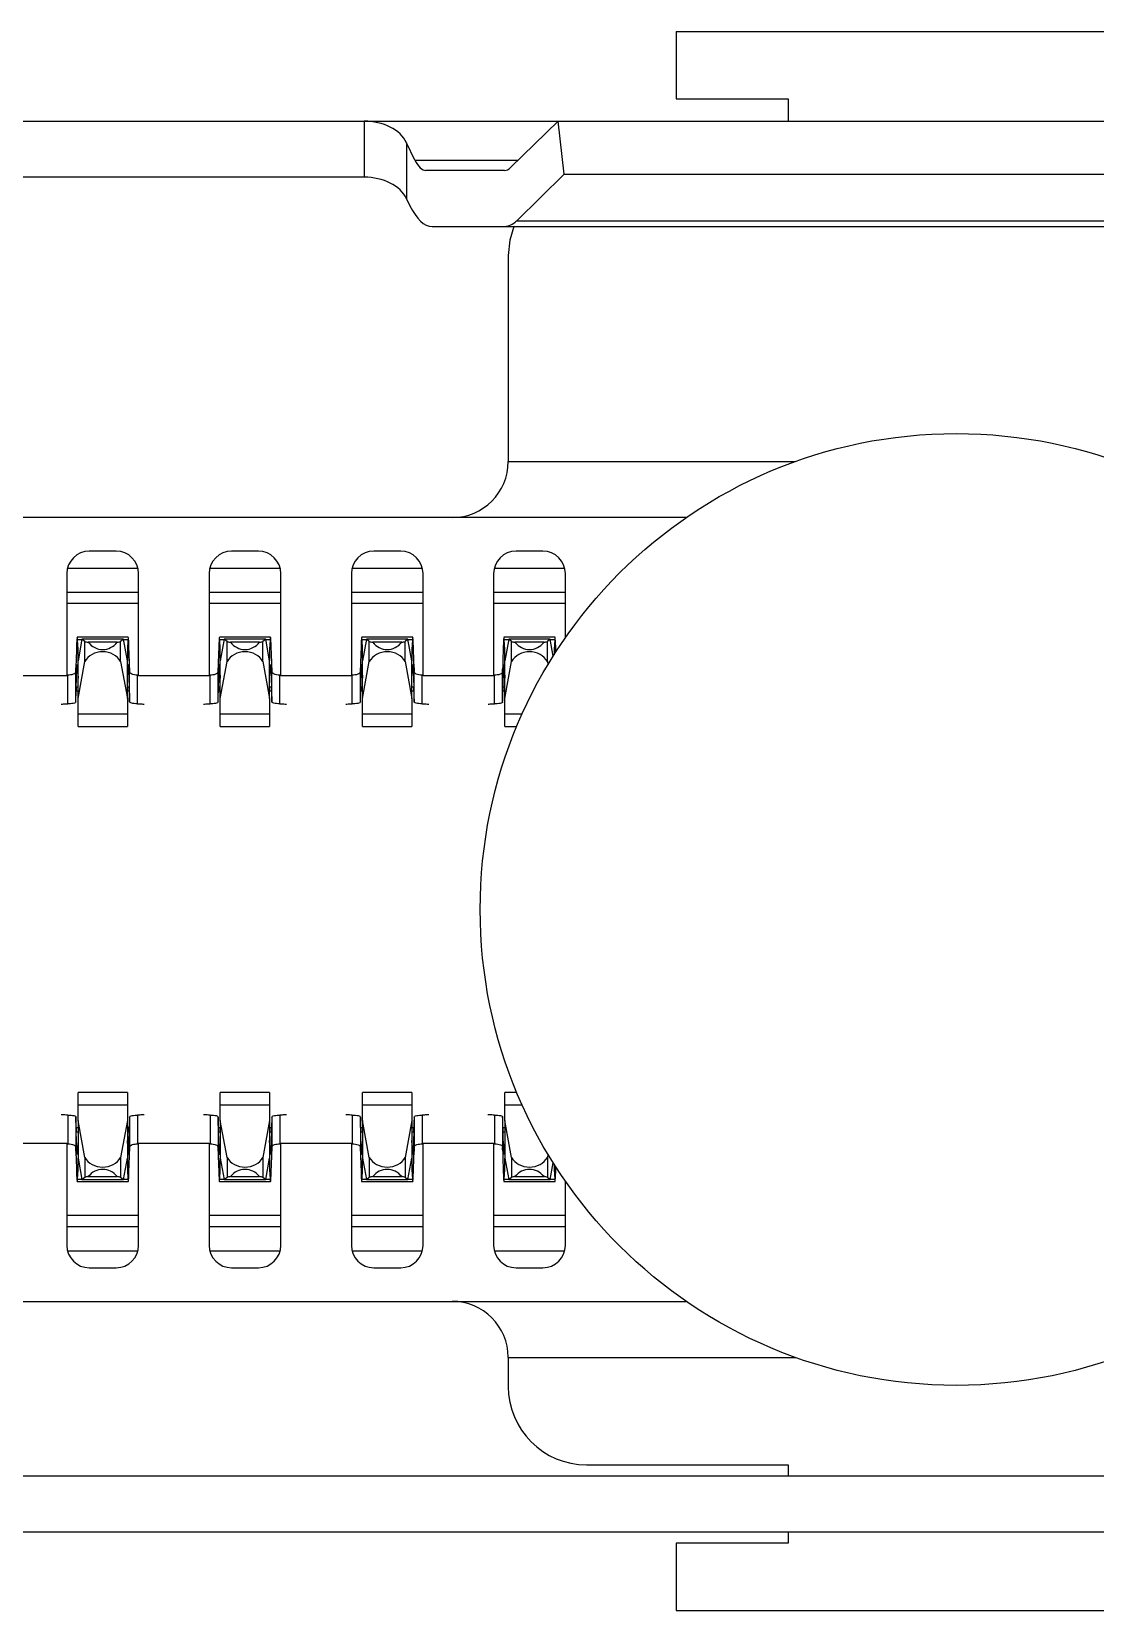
# Model space of a CAD drawing. Header units: millimetres. Extents: x 43 to 185, y 87 to 254.
# Drawn here: x 61.71 to 66.46, y 166.04 to 173.09 of the extents above; entities that cross this region are included whole.
import ezdxf

# ---------------------------------------------------------------- set-up
doc = ezdxf.new("R2010")
doc.units = ezdxf.units.MM

msp = doc.modelspace()

# ---------------------------------------------------------------- linework, layer by layer
at = {"color": 7, "linetype": 'Continuous', "lineweight": 25}
for p, q in [((64.5919, 173.0879), (64.5919, 172.7879)), ((64.5919, 173.0879), (67.0919, 173.0879)), ((64.5919, 172.7879), (65.0919, 172.7879)), ((65.0919, 172.7879), (65.0919, 172.6879)), ((60.368, 172.6879), (63.1988, 172.6879)), ((63.1988, 172.6879), (64.065, 172.6879)), ((63.1988, 172.6879), (63.1988, 172.4379)), ((64.065, 172.6879), (63.8527, 172.4807)), ((64.0919, 172.4507), (64.065, 172.6879)), ((64.065, 172.6879), (67.6188, 172.6879)), ((63.3881, 172.5917), (63.3881, 172.3417)), ((63.4254, 172.514), (63.3881, 172.5917)), ((63.4254, 172.514), (63.8869, 172.514)), ((63.8258, 172.4679), (63.4748, 172.4679)), ((63.8797, 172.2435), (64.0919, 172.4507)), ((64.0919, 172.4507), (67.5919, 172.4507)), ((63.1988, 172.4379), (60.368, 172.4379)), ((63.3881, 172.3417), (63.4033, 172.3101)), ((63.8797, 172.2435), (67.8042, 172.2435)), ((63.5019, 172.2179), (63.8258, 172.2179)), ((63.8258, 172.2179), (67.858, 172.2179)), ((63.8419, 172.0879), (63.8419, 171.1679)), ((63.8419, 171.1679), (65.1238, 171.1679)), ((64.6365, 170.9179), (55.1335, 170.9179)), ((62.0919, 170.7679), (61.9719, 170.7679)), ((62.7269, 170.7679), (62.6069, 170.7679)), ((63.3619, 170.7679), (63.2419, 170.7679)), ((63.9969, 170.7679), (63.8769, 170.7679)), ((61.8748, 170.6916), (62.1891, 170.6916)), ((62.5098, 170.6916), (62.8241, 170.6916)), ((63.1448, 170.6916), (63.4591, 170.6916)), ((63.7798, 170.6916), (64.0941, 170.6916)), ((61.8719, 170.6679), (61.8719, 170.2109)), ((62.1919, 170.2109), (62.1919, 170.6679)), ((62.5069, 170.6679), (62.5069, 170.2109)), ((62.8269, 170.2109), (62.8269, 170.6679)), ((63.1419, 170.6679), (63.1419, 170.2109)), ((63.4619, 170.2109), (63.4619, 170.6679)), ((63.7769, 170.6679), (63.7769, 170.2109)), ((64.0969, 170.3806), (64.0969, 170.6679)), ((61.8719, 170.5841), (62.1919, 170.5841)), ((62.5069, 170.5841), (62.8269, 170.5841)), ((63.1419, 170.5841), (63.4619, 170.5841)), ((63.7769, 170.5841), (64.0969, 170.5841)), ((62.1919, 170.5335), (61.8719, 170.5335)), ((62.8269, 170.5335), (62.5069, 170.5335)), ((63.4619, 170.5335), (63.1419, 170.5335)), ((64.0969, 170.5335), (63.7769, 170.5335)), ((61.915, 170.3415), (61.9127, 170.27)), ((62.146, 170.3831), (61.9178, 170.3831)), ((61.9219, 170.33), (61.9193, 170.3715)), ((61.9389, 170.3715), (61.9193, 170.3715)), ((61.9393, 170.3741), (61.9219, 170.2783)), ((61.9219, 170.2783), (61.9219, 170.33)), ((61.9519, 170.3637), (61.9393, 170.3741)), ((62.1245, 170.3741), (61.9393, 170.3741)), ((61.9519, 170.2751), (61.9519, 170.3637)), ((62.0967, 170.3609), (61.9671, 170.3609)), ((62.1245, 170.3741), (62.1119, 170.3637)), ((62.1119, 170.2751), (62.1119, 170.3637)), ((62.1419, 170.2783), (62.1245, 170.3741)), ((62.1445, 170.3715), (62.125, 170.3715)), ((62.1445, 170.3715), (62.1419, 170.33)), ((62.1419, 170.33), (62.1419, 170.2783)), ((62.1511, 170.27), (62.1488, 170.3415)), ((62.55, 170.3415), (62.5477, 170.27)), ((62.781, 170.3831), (62.5528, 170.3831)), ((62.5569, 170.33), (62.5543, 170.3715)), ((62.5739, 170.3715), (62.5543, 170.3715)), ((62.5743, 170.3741), (62.5569, 170.2783)), ((62.5569, 170.2783), (62.5569, 170.33)), ((62.5869, 170.3637), (62.5743, 170.3741)), ((62.7595, 170.3741), (62.5743, 170.3741)), ((62.5869, 170.2751), (62.5869, 170.3637)), ((62.7317, 170.3609), (62.6021, 170.3609)), ((62.7595, 170.3741), (62.7469, 170.3637)), ((62.7469, 170.2751), (62.7469, 170.3637)), ((62.7769, 170.2783), (62.7595, 170.3741)), ((62.7795, 170.3715), (62.76, 170.3715)), ((62.7795, 170.3715), (62.7769, 170.33)), ((62.7769, 170.33), (62.7769, 170.2783)), ((62.7861, 170.27), (62.7838, 170.3415)), ((63.185, 170.3415), (63.1827, 170.27)), ((63.416, 170.3831), (63.1878, 170.3831)), ((63.1919, 170.33), (63.1893, 170.3715)), ((63.2089, 170.3715), (63.1893, 170.3715)), ((63.2093, 170.3741), (63.1919, 170.2783)), ((63.1919, 170.2783), (63.1919, 170.33)), ((63.2219, 170.3637), (63.2093, 170.3741)), ((63.3945, 170.3741), (63.2093, 170.3741)), ((63.2219, 170.2751), (63.2219, 170.3637)), ((63.3667, 170.3609), (63.2371, 170.3609)), ((63.3945, 170.3741), (63.3819, 170.3637)), ((63.3819, 170.2751), (63.3819, 170.3637)), ((63.4119, 170.2783), (63.3945, 170.3741)), ((63.4145, 170.3715), (63.395, 170.3715)), ((63.4145, 170.3715), (63.4119, 170.33)), ((63.4119, 170.33), (63.4119, 170.2783)), ((63.4211, 170.27), (63.4188, 170.3415)), ((63.82, 170.3415), (63.8177, 170.27)), ((64.051, 170.3831), (63.8228, 170.3831)), ((63.8269, 170.33), (63.8243, 170.3715)), ((63.8439, 170.3715), (63.8243, 170.3715)), ((63.8443, 170.3741), (63.8269, 170.2783)), ((63.8269, 170.2783), (63.8269, 170.33)), ((63.8569, 170.3637), (63.8443, 170.3741)), ((64.0295, 170.3741), (63.8443, 170.3741)), ((63.8569, 170.2751), (63.8569, 170.3637)), ((64.0017, 170.3609), (63.8721, 170.3609)), ((64.0295, 170.3741), (64.0169, 170.3637)), ((64.0169, 170.2751), (64.0169, 170.3637)), ((64.0431, 170.2992), (64.0295, 170.3741)), ((64.0495, 170.3715), (64.03, 170.3715)), ((64.0495, 170.3715), (64.0469, 170.33)), ((64.0469, 170.33), (64.0469, 170.3052)), ((64.0546, 170.3173), (64.0538, 170.3415)), ((61.9219, 170.1101), (61.9219, 170.2783)), ((61.9219, 170.1101), (61.9519, 170.2751)), ((62.1119, 170.2751), (62.1419, 170.1101)), ((62.1419, 170.1101), (62.1419, 170.2783)), ((62.5569, 170.1101), (62.5569, 170.2783)), ((62.5569, 170.1101), (62.5869, 170.2751)), ((62.7469, 170.2751), (62.7769, 170.1101)), ((62.7769, 170.1101), (62.7769, 170.2783)), ((63.1919, 170.1101), (63.1919, 170.2783)), ((63.1919, 170.1101), (63.2219, 170.2751)), ((63.3819, 170.2751), (63.4119, 170.1101)), ((63.4119, 170.1101), (63.4119, 170.2783)), ((63.8269, 170.1101), (63.8269, 170.2783)), ((63.8269, 170.1101), (63.8569, 170.2751)), ((64.0169, 170.2751), (64.0195, 170.2608)), ((61.8719, 170.2109), (61.5569, 170.2109)), ((61.8759, 170.0861), (61.8759, 170.2142)), ((61.9119, 170.0948), (61.9119, 170.231)), ((61.9137, 170.1603), (61.9162, 170.241)), ((61.9193, 170.241), (61.9162, 170.241)), ((61.9184, 170.256), (61.9219, 170.2)), ((62.1419, 170.2), (62.1455, 170.256)), ((62.1476, 170.241), (62.1445, 170.241)), ((62.1476, 170.241), (62.1502, 170.1603)), ((62.1519, 170.0948), (62.1519, 170.231)), ((62.1879, 170.0861), (62.1879, 170.2142)), ((62.5069, 170.2109), (62.1919, 170.2109)), ((62.5109, 170.0861), (62.5109, 170.2142)), ((62.5469, 170.0948), (62.5469, 170.231)), ((62.5487, 170.1603), (62.5512, 170.241)), ((62.5543, 170.241), (62.5512, 170.241)), ((62.5534, 170.256), (62.5569, 170.2)), ((62.7769, 170.2), (62.7805, 170.256)), ((62.7826, 170.241), (62.7795, 170.241)), ((62.7826, 170.241), (62.7852, 170.1603)), ((62.7869, 170.0948), (62.7869, 170.231)), ((62.8229, 170.0861), (62.8229, 170.2142)), ((63.1419, 170.2109), (62.8269, 170.2109)), ((63.1459, 170.0861), (63.1459, 170.2142)), ((63.1819, 170.0948), (63.1819, 170.231)), ((63.1837, 170.1603), (63.1862, 170.241)), ((63.1893, 170.241), (63.1862, 170.241)), ((63.1884, 170.256), (63.1919, 170.2)), ((63.4119, 170.2), (63.4155, 170.256)), ((63.4176, 170.241), (63.4145, 170.241)), ((63.4176, 170.241), (63.4202, 170.1603)), ((63.4219, 170.0948), (63.4219, 170.231)), ((63.4579, 170.0861), (63.4579, 170.2142)), ((63.7769, 170.2109), (63.4619, 170.2109)), ((63.7809, 170.0861), (63.7809, 170.2142)), ((63.8169, 170.0948), (63.8169, 170.231)), ((63.8187, 170.1603), (63.8212, 170.241)), ((63.8243, 170.241), (63.8212, 170.241)), ((63.8234, 170.256), (63.8269, 170.2)), ((61.9219, 170.1419), (61.9132, 170.1419)), ((61.9219, 170.1603), (61.9137, 170.1603)), ((62.1502, 170.1603), (62.1419, 170.1603)), ((62.1506, 170.1419), (62.1419, 170.1419)), ((62.5569, 170.1419), (62.5482, 170.1419)), ((62.5569, 170.1603), (62.5487, 170.1603)), ((62.7852, 170.1603), (62.7769, 170.1603)), ((62.7856, 170.1419), (62.7769, 170.1419)), ((63.1919, 170.1419), (63.1832, 170.1419)), ((63.1919, 170.1603), (63.1837, 170.1603)), ((63.4202, 170.1603), (63.4119, 170.1603)), ((63.4206, 170.1419), (63.4119, 170.1419)), ((63.8269, 170.1419), (63.8182, 170.1419)), ((63.8269, 170.1603), (63.8187, 170.1603)), ((61.9219, 170.0398), (61.9219, 170.1101)), ((62.1419, 170.1101), (62.1419, 170.0398)), ((62.5569, 170.0398), (62.5569, 170.1101)), ((62.7769, 170.1101), (62.7769, 170.0398)), ((63.1919, 170.0398), (63.1919, 170.1101)), ((63.4119, 170.1101), (63.4119, 170.0398)), ((63.8269, 170.0398), (63.8269, 170.1101)), ((62.1419, 170.0398), (61.9219, 170.0398)), ((61.9219, 169.9849), (61.9219, 170.0398)), ((61.9219, 169.9849), (62.1419, 169.9849)), ((62.1419, 170.0398), (62.1419, 169.9849)), ((62.7769, 170.0398), (62.5569, 170.0398)), ((62.5569, 169.9849), (62.5569, 170.0398)), ((62.5569, 169.9849), (62.7769, 169.9849)), ((62.7769, 170.0398), (62.7769, 169.9849)), ((63.4119, 170.0398), (63.1919, 170.0398)), ((63.1919, 169.9849), (63.1919, 170.0398)), ((63.1919, 169.9849), (63.4119, 169.9849)), ((63.4119, 170.0398), (63.4119, 169.9849)), ((63.904, 170.0398), (63.8269, 170.0398)), ((63.8269, 169.9849), (63.8269, 170.0398)), ((63.8269, 169.9849), (63.8802, 169.9849)), ((62.1419, 168.3509), (61.9219, 168.3509)), ((61.9219, 168.2959), (61.9219, 168.3509)), ((61.9219, 168.2256), (61.9219, 168.2959)), ((61.9219, 168.2959), (62.1419, 168.2959)), ((62.1419, 168.3509), (62.1419, 168.2959)), ((62.1419, 168.2959), (62.1419, 168.2256)), ((62.7769, 168.3509), (62.5569, 168.3509)), ((62.5569, 168.2959), (62.5569, 168.3509)), ((62.5569, 168.2256), (62.5569, 168.2959)), ((62.5569, 168.2959), (62.7769, 168.2959)), ((62.7769, 168.3509), (62.7769, 168.2959)), ((62.7769, 168.2959), (62.7769, 168.2256)), ((63.4119, 168.3509), (63.1919, 168.3509)), ((63.1919, 168.2959), (63.1919, 168.3509)), ((63.1919, 168.2256), (63.1919, 168.2959)), ((63.1919, 168.2959), (63.4119, 168.2959)), ((63.4119, 168.3509), (63.4119, 168.2959)), ((63.4119, 168.2959), (63.4119, 168.2256)), ((63.8802, 168.3509), (63.8269, 168.3509)), ((63.8269, 168.2959), (63.8269, 168.3509)), ((63.8269, 168.2256), (63.8269, 168.2959)), ((63.8269, 168.2959), (63.904, 168.2959)), ((61.8759, 168.2497), (61.8759, 168.1216)), ((61.9119, 168.241), (61.9119, 168.1047)), ((61.9519, 168.0606), (61.9219, 168.2256)), ((61.9219, 168.2256), (61.9219, 168.0574)), ((62.1419, 168.2256), (62.1119, 168.0606)), ((62.1419, 168.2256), (62.1419, 168.0574)), ((62.1519, 168.241), (62.1519, 168.1047)), ((62.1879, 168.2497), (62.1879, 168.1216)), ((62.5109, 168.2497), (62.5109, 168.1216)), ((62.5469, 168.241), (62.5469, 168.1047)), ((62.5869, 168.0606), (62.5569, 168.2256)), ((62.5569, 168.2256), (62.5569, 168.0574)), ((62.7769, 168.2256), (62.7469, 168.0606)), ((62.7769, 168.2256), (62.7769, 168.0574)), ((62.7869, 168.241), (62.7869, 168.1047)), ((62.8229, 168.2497), (62.8229, 168.1216)), ((63.1459, 168.2497), (63.1459, 168.1216)), ((63.1819, 168.241), (63.1819, 168.1047)), ((63.2219, 168.0606), (63.1919, 168.2256)), ((63.1919, 168.2256), (63.1919, 168.0574)), ((63.4119, 168.2256), (63.3819, 168.0606)), ((63.4119, 168.2256), (63.4119, 168.0574)), ((63.4219, 168.241), (63.4219, 168.1047)), ((63.4579, 168.2497), (63.4579, 168.1216)), ((63.7809, 168.2497), (63.7809, 168.1216)), ((63.8169, 168.241), (63.8169, 168.1047)), ((63.8569, 168.0606), (63.8269, 168.2256)), ((63.8269, 168.2256), (63.8269, 168.0574)), ((61.9132, 168.1938), (61.9219, 168.1938)), ((61.9162, 168.0948), (61.9137, 168.1754)), ((61.9137, 168.1754), (61.9219, 168.1754)), ((62.1419, 168.1938), (62.1506, 168.1938)), ((62.1419, 168.1754), (62.1502, 168.1754)), ((62.1502, 168.1754), (62.1476, 168.0948)), ((62.5482, 168.1938), (62.5569, 168.1938)), ((62.5512, 168.0948), (62.5487, 168.1754)), ((62.5487, 168.1754), (62.5569, 168.1754)), ((62.7769, 168.1938), (62.7856, 168.1938)), ((62.7769, 168.1754), (62.7852, 168.1754)), ((62.7852, 168.1754), (62.7826, 168.0948)), ((63.1832, 168.1938), (63.1919, 168.1938)), ((63.1862, 168.0948), (63.1837, 168.1754)), ((63.1837, 168.1754), (63.1919, 168.1754)), ((63.4119, 168.1938), (63.4206, 168.1938)), ((63.4119, 168.1754), (63.4202, 168.1754)), ((63.4202, 168.1754), (63.4176, 168.0948)), ((63.8182, 168.1938), (63.8269, 168.1938)), ((63.8212, 168.0948), (63.8187, 168.1754)), ((63.8187, 168.1754), (63.8269, 168.1754)), ((61.5569, 168.1249), (61.8719, 168.1249)), ((61.8719, 168.1249), (61.8719, 167.6679)), ((61.9162, 168.0948), (61.9193, 168.0948)), ((61.9219, 168.1358), (61.9184, 168.0797)), ((62.1455, 168.0797), (62.1419, 168.1358)), ((62.1445, 168.0948), (62.1476, 168.0948)), ((62.1919, 167.6679), (62.1919, 168.1249)), ((62.1919, 168.1249), (62.5069, 168.1249)), ((62.5069, 168.1249), (62.5069, 167.6679)), ((62.5512, 168.0948), (62.5543, 168.0948)), ((62.5569, 168.1358), (62.5534, 168.0797)), ((62.7805, 168.0797), (62.7769, 168.1358)), ((62.7795, 168.0948), (62.7826, 168.0948)), ((62.8269, 167.6679), (62.8269, 168.1249)), ((62.8269, 168.1249), (63.1419, 168.1249)), ((63.1419, 168.1249), (63.1419, 167.6679)), ((63.1862, 168.0948), (63.1893, 168.0948)), ((63.1919, 168.1358), (63.1884, 168.0797)), ((63.4155, 168.0797), (63.4119, 168.1358)), ((63.4145, 168.0948), (63.4176, 168.0948)), ((63.4619, 167.6679), (63.4619, 168.1249)), ((63.4619, 168.1249), (63.7769, 168.1249)), ((63.7769, 168.1249), (63.7769, 167.6679)), ((63.8212, 168.0948), (63.8243, 168.0948)), ((63.8269, 168.1358), (63.8234, 168.0797)), ((64.0195, 168.075), (64.0169, 168.0606)), ((61.9127, 168.0657), (61.915, 167.9943)), ((61.9193, 167.9642), (61.9219, 168.0058)), ((61.9219, 168.0574), (61.9393, 167.9617)), ((61.9219, 168.0058), (61.9219, 168.0574)), ((61.9519, 168.0606), (61.9519, 167.972)), ((62.1119, 168.0606), (62.1119, 167.972)), ((62.1245, 167.9617), (62.1419, 168.0574)), ((62.1419, 168.0574), (62.1419, 168.0058)), ((62.1419, 168.0058), (62.1445, 167.9642)), ((62.1488, 167.9943), (62.1511, 168.0657)), ((62.5477, 168.0657), (62.55, 167.9943)), ((62.5543, 167.9642), (62.5569, 168.0058)), ((62.5569, 168.0574), (62.5743, 167.9617)), ((62.5569, 168.0058), (62.5569, 168.0574)), ((62.5869, 168.0606), (62.5869, 167.972)), ((62.7469, 168.0606), (62.7469, 167.972)), ((62.7595, 167.9617), (62.7769, 168.0574)), ((62.7769, 168.0574), (62.7769, 168.0058)), ((62.7769, 168.0058), (62.7795, 167.9642)), ((62.7838, 167.9943), (62.7861, 168.0657)), ((63.1827, 168.0657), (63.185, 167.9943)), ((63.1893, 167.9642), (63.1919, 168.0058)), ((63.1919, 168.0574), (63.2093, 167.9617)), ((63.1919, 168.0058), (63.1919, 168.0574)), ((63.2219, 168.0606), (63.2219, 167.972)), ((63.3819, 168.0606), (63.3819, 167.972)), ((63.3945, 167.9617), (63.4119, 168.0574)), ((63.4119, 168.0574), (63.4119, 168.0058)), ((63.4119, 168.0058), (63.4145, 167.9642)), ((63.4188, 167.9943), (63.4211, 168.0657)), ((63.8177, 168.0657), (63.82, 167.9943)), ((63.8243, 167.9642), (63.8269, 168.0058)), ((63.8269, 168.0574), (63.8443, 167.9617)), ((63.8269, 168.0058), (63.8269, 168.0574)), ((63.8569, 168.0606), (63.8569, 167.972)), ((64.0169, 168.0606), (64.0169, 167.972)), ((64.0295, 167.9617), (64.0431, 168.0365)), ((64.0469, 168.0305), (64.0469, 168.0058)), ((64.0469, 168.0058), (64.0495, 167.9642)), ((64.0538, 167.9943), (64.0546, 168.0185)), ((61.9178, 167.9526), (62.146, 167.9526)), ((61.9193, 167.9642), (61.9389, 167.9642)), ((61.9393, 167.9617), (61.9519, 167.972)), ((61.9393, 167.9617), (62.1245, 167.9617)), ((61.9671, 167.9749), (62.0967, 167.9749)), ((62.1119, 167.972), (62.1245, 167.9617)), ((62.125, 167.9642), (62.1445, 167.9642)), ((62.5528, 167.9526), (62.781, 167.9526)), ((62.5543, 167.9642), (62.5739, 167.9642)), ((62.5743, 167.9617), (62.5869, 167.972)), ((62.5743, 167.9617), (62.7595, 167.9617)), ((62.6021, 167.9749), (62.7317, 167.9749)), ((62.7469, 167.972), (62.7595, 167.9617)), ((62.76, 167.9642), (62.7795, 167.9642)), ((63.1878, 167.9526), (63.416, 167.9526)), ((63.1893, 167.9642), (63.2089, 167.9642)), ((63.2093, 167.9617), (63.2219, 167.972)), ((63.2093, 167.9617), (63.3945, 167.9617)), ((63.2371, 167.9749), (63.3667, 167.9749)), ((63.3819, 167.972), (63.3945, 167.9617)), ((63.395, 167.9642), (63.4145, 167.9642)), ((63.8228, 167.9526), (64.051, 167.9526)), ((63.8243, 167.9642), (63.8439, 167.9642)), ((63.8443, 167.9617), (63.8569, 167.972)), ((63.8443, 167.9617), (64.0295, 167.9617)), ((63.8721, 167.9749), (64.0017, 167.9749)), ((64.0169, 167.972), (64.0295, 167.9617)), ((64.03, 167.9642), (64.0495, 167.9642)), ((64.0969, 167.6679), (64.0969, 167.9552)), ((61.8719, 167.8022), (62.1919, 167.8022)), ((62.5069, 167.8022), (62.8269, 167.8022)), ((63.1419, 167.8022), (63.4619, 167.8022)), ((63.7769, 167.8022), (64.0969, 167.8022)), ((61.8719, 167.7517), (62.1919, 167.7517)), ((62.5069, 167.7517), (62.8269, 167.7517)), ((63.1419, 167.7517), (63.4619, 167.7517)), ((63.7769, 167.7517), (64.0969, 167.7517)), ((61.8748, 167.6442), (62.1891, 167.6442)), ((62.5098, 167.6442), (62.8241, 167.6442)), ((63.1448, 167.6442), (63.4591, 167.6442)), ((63.7798, 167.6442), (64.0941, 167.6442)), ((61.9719, 167.5679), (62.0919, 167.5679)), ((62.6069, 167.5679), (62.7269, 167.5679)), ((63.2419, 167.5679), (63.3619, 167.5679)), ((63.8769, 167.5679), (63.9969, 167.5679)), ((55.1335, 167.4179), (64.6365, 167.4179)), ((63.8419, 167.1679), (63.8419, 167.0379)), ((63.8419, 167.1679), (65.1238, 167.1679)), ((64.1919, 166.6879), (65.0919, 166.6879)), ((65.0919, 166.6879), (65.0919, 166.6379)), ((71.616, 166.6379), (60.0678, 166.6379)), ((71.616, 166.3879), (60.0678, 166.3879)), ((65.0919, 166.3879), (65.0919, 166.3379)), ((64.5919, 166.3379), (64.5919, 166.0379)), ((65.0919, 166.3379), (64.5919, 166.3379)), ((64.5919, 166.0379), (67.0919, 166.0379))]:
    msp.add_line(p, q, dxfattribs=at)
at = {"color": 7, "linetype": 'Continuous', "lineweight": 25, "flags": 128}
msp.add_lwpolyline([(63.867, 172.2179), (63.8486, 172.1562), (63.8419, 172.0879)], dxfattribs=at)
at = {"color": 7, "linetype": 'Continuous', "lineweight": 25}
msp.add_circle((65.8419, 169.1679), 2.125, dxfattribs=at)
for centre, radius, start, end in [((63.5919, 171.1679), 0.25, 270, 0), ((61.9719, 170.6679), 0.1, 90, 180), ((62.0919, 170.6679), 0.1, 0, 90), ((62.6069, 170.6679), 0.1, 90, 180), ((62.7269, 170.6679), 0.1, 0, 90), ((63.2419, 170.6679), 0.1, 90, 180), ((63.3619, 170.6679), 0.1, 0, 90), ((63.8769, 170.6679), 0.1, 90, 180), ((63.9969, 170.6679), 0.1, 0, 90), ((61.9719, 167.6679), 0.1, 180, 270), ((62.0919, 167.6679), 0.1, 270, 0), ((62.6069, 167.6679), 0.1, 180, 270), ((62.7269, 167.6679), 0.1, 270, 0), ((63.2419, 167.6679), 0.1, 180, 270), ((63.3619, 167.6679), 0.1, 270, 0), ((63.8769, 167.6679), 0.1, 180, 270), ((63.9969, 167.6679), 0.1, 270, 0), ((63.5919, 167.1679), 0.25, 0, 90), ((64.1919, 167.0379), 0.35, 180, 270)]:
    msp.add_arc(centre, radius, start, end, dxfattribs=at)
for centre, major_axis, ratio, start_param, end_param in [((63.1988, 172.5459), (0.2, 0), 0.709677, 0.328553, 1.570796), ((63.4748, 172.7179), (0, 0.25), 0.340909, 2.524401, 3.141593), ((63.8258, 172.7179), (0, 0.25), 0.340909, 3.141593, 3.462889), ((63.1988, 172.2959), (0.2, 0), 0.709677, 0.328553, 1.570796), ((63.5019, 172.7179), (0, 0.5), 0.340909, 2.524401, 3.141593), ((63.8258, 172.7179), (0, 0.5), 0.340909, 3.141593, 3.462889), ((61.9178, 169.8831), (0, 0.5), 0.013889, 6.067499, 6.694109), ((62.0319, 170.3688), (0.089, 0), 0.12963, 3.59519, 3.896736), ((62.0319, 170.4311), (0, 0.1025), 0.868421, 2.32594, 3.957245), ((62.0319, 170.3688), (0.089, 0), 0.12963, 5.528042, 5.829588), ((62.146, 169.8831), (0, 0.5), 0.013889, 5.872262, 6.498872), ((62.5528, 169.8831), (0, 0.5), 0.013889, 6.067499, 6.694109), ((62.6669, 170.3688), (0.089, 0), 0.12963, 3.59519, 3.896736), ((62.6669, 170.4311), (0, 0.1025), 0.868421, 2.32594, 3.957245), ((62.6669, 170.3688), (0.089, 0), 0.12963, 5.528042, 5.829588), ((62.781, 169.8831), (0, 0.5), 0.013889, 5.872262, 6.498872), ((63.1878, 169.8831), (0, 0.5), 0.013889, 6.067499, 6.694109), ((63.3019, 170.3688), (0.089, 0), 0.12963, 3.59519, 3.896736), ((63.3019, 170.4311), (0, 0.1025), 0.868421, 2.32594, 3.957245), ((63.3019, 170.3688), (0.089, 0), 0.12963, 5.528042, 5.829588), ((63.416, 169.8831), (0, 0.5), 0.013889, 5.872262, 6.498872), ((63.8228, 169.8831), (0, 0.5), 0.013889, 6.067499, 6.694109), ((63.9369, 170.3688), (0.089, 0), 0.12963, 3.59519, 3.896736), ((63.9369, 170.4311), (0, 0.1025), 0.868421, 2.32594, 3.957245), ((63.9369, 170.3688), (0.089, 0), 0.12963, 5.528042, 5.829588), ((64.051, 169.8831), (0, 0.5), 0.013889, 5.872262, 6.498872), ((61.9136, 170.1325), (0, 0.15), 0.013889, 0.410924, 0.700461), ((61.9176, 170.0118), (0, 0.25), 0.013889, 6.067499, 6.694109), ((62.0319, 170.2413), (0.089, 0), 0.868421, 0.453598, 2.687995), ((62.1462, 170.0118), (0, 0.25), 0.013889, 5.872262, 6.498872), ((62.1503, 170.1325), (0, 0.15), 0.013889, 5.582724, 5.872262), ((62.5486, 170.1325), (0, 0.15), 0.013889, 0.410924, 0.700461), ((62.5526, 170.0118), (0, 0.25), 0.013889, 6.067499, 6.694109), ((62.6669, 170.2413), (0.089, 0), 0.868421, 0.453598, 2.687995), ((62.7812, 170.0118), (0, 0.25), 0.013889, 5.872262, 6.498872), ((62.7853, 170.1325), (0, 0.15), 0.013889, 5.582724, 5.872262), ((63.1836, 170.1325), (0, 0.15), 0.013889, 0.410924, 0.700461), ((63.1876, 170.0118), (0, 0.25), 0.013889, 6.067499, 6.694109), ((63.3019, 170.2413), (0.089, 0), 0.868421, 0.453598, 2.687995), ((63.4162, 170.0118), (0, 0.25), 0.013889, 5.872262, 6.498872), ((63.4203, 170.1325), (0, 0.15), 0.013889, 5.582724, 5.872262), ((63.8186, 170.1325), (0, 0.15), 0.013889, 0.410924, 0.700461), ((63.8226, 170.0118), (0, 0.25), 0.013889, 6.067499, 6.694109), ((63.9369, 170.2413), (0.089, 0), 0.868421, 0.453598, 2.687995), ((61.9109, 170.3619), (0, 0.15), 0.013889, 3.652197, 3.842054), ((62.1529, 170.3619), (0, 0.15), 0.013889, 2.441132, 2.630988), ((62.5459, 170.3619), (0, 0.15), 0.013889, 3.652197, 3.842054), ((62.7879, 170.3619), (0, 0.15), 0.013889, 2.441132, 2.630988), ((63.1809, 170.3619), (0, 0.15), 0.013889, 3.652197, 3.842054), ((63.4229, 170.3619), (0, 0.15), 0.013889, 2.441132, 2.630988), ((63.8159, 170.3619), (0, 0.15), 0.013889, 3.652197, 3.842054), ((61.9109, 170.3619), (0, 0.277), 0.013889, 3.409425, 3.794952), ((61.9145, 170.0228), (0, 0.15), 0.013889, 0.410924, 0.65336), ((62.1493, 170.0228), (0, 0.15), 0.013889, 5.629826, 5.872262), ((62.1529, 170.3619), (0, 0.277), 0.013889, 2.488233, 2.873761), ((62.5459, 170.3619), (0, 0.277), 0.013889, 3.409425, 3.794952), ((62.5495, 170.0228), (0, 0.15), 0.013889, 0.410924, 0.65336), ((62.7843, 170.0228), (0, 0.15), 0.013889, 5.629826, 5.872262), ((62.7879, 170.3619), (0, 0.277), 0.013889, 2.488233, 2.873761), ((63.1809, 170.3619), (0, 0.277), 0.013889, 3.409425, 3.794952), ((63.1845, 170.0228), (0, 0.15), 0.013889, 0.410924, 0.65336), ((63.4193, 170.0228), (0, 0.15), 0.013889, 5.629826, 5.872262), ((63.4229, 170.3619), (0, 0.277), 0.013889, 2.488233, 2.873761), ((63.8159, 170.3619), (0, 0.277), 0.013889, 3.409425, 3.794952), ((63.8195, 170.0228), (0, 0.15), 0.013889, 0.410924, 0.65336), ((61.9109, 167.9739), (0, 0.277), 0.013889, 5.629826, 6.015353), ((62.1529, 167.9739), (0, 0.277), 0.013889, 0.267832, 0.65336), ((62.5459, 167.9739), (0, 0.277), 0.013889, 5.629826, 6.015353), ((62.7879, 167.9739), (0, 0.277), 0.013889, 0.267832, 0.65336), ((63.1809, 167.9739), (0, 0.277), 0.013889, 5.629826, 6.015353), ((63.4229, 167.9739), (0, 0.277), 0.013889, 0.267832, 0.65336), ((63.8159, 167.9739), (0, 0.277), 0.013889, 5.629826, 6.015353), ((61.9145, 168.3129), (0, 0.15), 0.013889, 2.488233, 2.730669), ((62.1493, 168.3129), (0, 0.15), 0.013889, 3.552516, 3.794952), ((62.5495, 168.3129), (0, 0.15), 0.013889, 2.488233, 2.730669), ((62.7843, 168.3129), (0, 0.15), 0.013889, 3.552516, 3.794952), ((63.1845, 168.3129), (0, 0.15), 0.013889, 2.488233, 2.730669), ((63.4193, 168.3129), (0, 0.15), 0.013889, 3.552516, 3.794952), ((63.8195, 168.3129), (0, 0.15), 0.013889, 2.488233, 2.730669), ((61.9109, 167.9739), (0, 0.15), 0.013889, 5.582724, 5.772581), ((61.9136, 168.2032), (0, 0.15), 0.013889, 2.441132, 2.730669), ((61.9176, 168.324), (0, 0.25), 0.013889, 2.730669, 3.357279), ((62.1462, 168.324), (0, 0.25), 0.013889, 2.925906, 3.552516), ((62.1503, 168.2032), (0, 0.15), 0.013889, 3.552516, 3.842054), ((62.1529, 167.9739), (0, 0.15), 0.013889, 0.510604, 0.700461), ((62.5459, 167.9739), (0, 0.15), 0.013889, 5.582724, 5.772581), ((62.5486, 168.2032), (0, 0.15), 0.013889, 2.441132, 2.730669), ((62.5526, 168.324), (0, 0.25), 0.013889, 2.730669, 3.357279), ((62.7812, 168.324), (0, 0.25), 0.013889, 2.925906, 3.552516), ((62.7853, 168.2032), (0, 0.15), 0.013889, 3.552516, 3.842054), ((62.7879, 167.9739), (0, 0.15), 0.013889, 0.510604, 0.700461), ((63.1809, 167.9739), (0, 0.15), 0.013889, 5.582724, 5.772581), ((63.1836, 168.2032), (0, 0.15), 0.013889, 2.441132, 2.730669), ((63.1876, 168.324), (0, 0.25), 0.013889, 2.730669, 3.357279), ((63.4162, 168.324), (0, 0.25), 0.013889, 2.925906, 3.552516), ((63.4203, 168.2032), (0, 0.15), 0.013889, 3.552516, 3.842054), ((63.4229, 167.9739), (0, 0.15), 0.013889, 0.510604, 0.700461), ((63.8159, 167.9739), (0, 0.15), 0.013889, 5.582724, 5.772581), ((63.8186, 168.2032), (0, 0.15), 0.013889, 2.441132, 2.730669), ((63.8226, 168.324), (0, 0.25), 0.013889, 2.730669, 3.357279), ((62.0319, 168.0945), (0.089, 0), 0.868421, 3.59519, 5.829588), ((62.0319, 167.9046), (0, 0.1025), 0.868421, 5.467533, 7.098838), ((62.6669, 168.0945), (0.089, 0), 0.868421, 3.59519, 5.829588), ((62.6669, 167.9046), (0, 0.1025), 0.868421, 5.467533, 7.098838), ((63.3019, 168.0945), (0.089, 0), 0.868421, 3.59519, 5.829588), ((63.3019, 167.9046), (0, 0.1025), 0.868421, 5.467533, 7.098838), ((63.9369, 168.0945), (0.089, 0), 0.868421, 3.59519, 5.829588), ((63.9369, 167.9046), (0, 0.1025), 0.868421, 5.467533, 7.098838), ((61.9178, 168.4526), (0, 0.5), 0.013889, 2.730669, 3.357279), ((62.0319, 167.967), (0.089, 0), 0.12963, 2.386449, 2.687995), ((62.0319, 167.967), (0.089, 0), 0.12963, 0.453598, 0.755144), ((62.146, 168.4526), (0, 0.5), 0.013889, 2.925906, 3.552516), ((62.5528, 168.4526), (0, 0.5), 0.013889, 2.730669, 3.357279), ((62.6669, 167.967), (0.089, 0), 0.12963, 2.386449, 2.687995), ((62.6669, 167.967), (0.089, 0), 0.12963, 0.453598, 0.755144), ((62.781, 168.4526), (0, 0.5), 0.013889, 2.925906, 3.552516), ((63.1878, 168.4526), (0, 0.5), 0.013889, 2.730669, 3.357279), ((63.3019, 167.967), (0.089, 0), 0.12963, 2.386449, 2.687995), ((63.3019, 167.967), (0.089, 0), 0.12963, 0.453598, 0.755144), ((63.416, 168.4526), (0, 0.5), 0.013889, 2.925906, 3.552516), ((63.8228, 168.4526), (0, 0.5), 0.013889, 2.730669, 3.357279), ((63.9369, 167.967), (0.089, 0), 0.12963, 2.386449, 2.687995), ((63.9369, 167.967), (0.089, 0), 0.12963, 0.453598, 0.755144), ((64.051, 168.4526), (0, 0.5), 0.013889, 2.925906, 3.552516)]:
    msp.add_ellipse(centre, major_axis=major_axis, ratio=ratio, start_param=start_param, end_param=end_param, dxfattribs=at)
for points, knots in [([(61.9119, 170.231), (61.9113, 170.2282), (61.9102, 170.2227), (61.9014, 170.2176), (61.8893, 170.2151), (61.88, 170.2144), (61.8759, 170.2142)], [0, 0, 0, 0, 0.274366, 0.549734, 0.803522, 1, 1, 1, 1]), ([(62.1879, 170.2142), (62.1828, 170.2145), (62.1725, 170.2153), (62.161, 170.2183), (62.1534, 170.2233), (62.1524, 170.2284), (62.1519, 170.231)], [0, 0, 0, 0, 0.247969, 0.495995, 0.742908, 1, 1, 1, 1]), ([(62.5469, 170.231), (62.5463, 170.2282), (62.5452, 170.2227), (62.5364, 170.2176), (62.5243, 170.2151), (62.515, 170.2144), (62.5109, 170.2142)], [0, 0, 0, 0, 0.274366, 0.549734, 0.803522, 1, 1, 1, 1]), ([(62.8229, 170.2142), (62.8178, 170.2145), (62.8075, 170.2153), (62.796, 170.2183), (62.7884, 170.2233), (62.7874, 170.2284), (62.7869, 170.231)], [0, 0, 0, 0, 0.247969, 0.495995, 0.742908, 1, 1, 1, 1]), ([(63.1819, 170.231), (63.1813, 170.2282), (63.1802, 170.2227), (63.1714, 170.2176), (63.1593, 170.2151), (63.15, 170.2144), (63.1459, 170.2142)], [0, 0, 0, 0, 0.274366, 0.549734, 0.803522, 1, 1, 1, 1]), ([(63.4579, 170.2142), (63.4528, 170.2145), (63.4425, 170.2153), (63.431, 170.2183), (63.4234, 170.2233), (63.4224, 170.2284), (63.4219, 170.231)], [0, 0, 0, 0, 0.247969, 0.495995, 0.742908, 1, 1, 1, 1]), ([(63.8169, 170.231), (63.8163, 170.2282), (63.8152, 170.2227), (63.8064, 170.2176), (63.7943, 170.2151), (63.785, 170.2144), (63.7809, 170.2142)], [0, 0, 0, 0, 0.274366, 0.549734, 0.803522, 1, 1, 1, 1]), ([(61.8469, 170.0851), (61.8501, 170.0852), (61.8582, 170.0854), (61.8693, 170.0859), (61.8759, 170.0861)], [0, 0, 0, 0, 0.400295, 1, 1, 1, 1]), ([(61.9119, 170.0948), (61.9113, 170.0933), (61.9101, 170.0905), (61.9012, 170.0879), (61.8893, 170.0866), (61.88, 170.0863), (61.8759, 170.0861)], [0, 0, 0, 0, 0.26754, 0.535361, 0.797206, 1, 1, 1, 1]), ([(62.1879, 170.0861), (62.1827, 170.0863), (62.1723, 170.0867), (62.1605, 170.0884), (62.1533, 170.091), (62.1523, 170.0936), (62.1519, 170.0948)], [0, 0, 0, 0, 0.260098, 0.520214, 0.780009, 1, 1, 1, 1]), ([(62.1879, 170.0861), (62.1963, 170.0858), (62.2074, 170.0853), (62.2153, 170.0851), (62.2172, 170.0851)], [0, 0, 0, 0, 0.761822, 1, 1, 1, 1]), ([(62.4819, 170.0851), (62.4851, 170.0852), (62.4932, 170.0854), (62.5043, 170.0859), (62.5109, 170.0861)], [0, 0, 0, 0, 0.400295, 1, 1, 1, 1]), ([(62.5469, 170.0948), (62.5463, 170.0933), (62.5451, 170.0905), (62.5362, 170.0879), (62.5243, 170.0866), (62.515, 170.0863), (62.5109, 170.0861)], [0, 0, 0, 0, 0.26754, 0.535361, 0.797206, 1, 1, 1, 1]), ([(62.8229, 170.0861), (62.8177, 170.0863), (62.8073, 170.0867), (62.7955, 170.0884), (62.7883, 170.091), (62.7873, 170.0936), (62.7869, 170.0948)], [0, 0, 0, 0, 0.260098, 0.520214, 0.780009, 1, 1, 1, 1]), ([(62.8229, 170.0861), (62.8313, 170.0858), (62.8424, 170.0853), (62.8503, 170.0851), (62.8522, 170.0851)], [0, 0, 0, 0, 0.761822, 1, 1, 1, 1]), ([(63.1169, 170.0851), (63.1201, 170.0852), (63.1282, 170.0854), (63.1393, 170.0859), (63.1459, 170.0861)], [0, 0, 0, 0, 0.400295, 1, 1, 1, 1]), ([(63.1819, 170.0948), (63.1813, 170.0933), (63.1801, 170.0905), (63.1712, 170.0879), (63.1593, 170.0866), (63.15, 170.0863), (63.1459, 170.0861)], [0, 0, 0, 0, 0.26754, 0.535361, 0.797206, 1, 1, 1, 1]), ([(63.4579, 170.0861), (63.4527, 170.0863), (63.4423, 170.0867), (63.4305, 170.0884), (63.4233, 170.091), (63.4223, 170.0936), (63.4219, 170.0948)], [0, 0, 0, 0, 0.260098, 0.520214, 0.780009, 1, 1, 1, 1]), ([(63.4579, 170.0861), (63.4663, 170.0858), (63.4774, 170.0853), (63.4853, 170.0851), (63.4872, 170.0851)], [0, 0, 0, 0, 0.761822, 1, 1, 1, 1]), ([(63.7519, 170.0851), (63.7551, 170.0852), (63.7632, 170.0854), (63.7743, 170.0859), (63.7809, 170.0861)], [0, 0, 0, 0, 0.400295, 1, 1, 1, 1]), ([(63.8169, 170.0948), (63.8163, 170.0933), (63.8151, 170.0905), (63.8062, 170.0879), (63.7943, 170.0866), (63.785, 170.0863), (63.7809, 170.0861)], [0, 0, 0, 0, 0.26754, 0.535361, 0.797206, 1, 1, 1, 1]), ([(61.8759, 168.2497), (61.8675, 168.25), (61.8564, 168.2504), (61.8485, 168.2506), (61.8466, 168.2507)], [0, 0, 0, 0, 0.761822, 1, 1, 1, 1]), ([(61.8759, 168.2497), (61.8811, 168.2495), (61.8915, 168.2491), (61.9033, 168.2474), (61.9105, 168.2448), (61.9115, 168.2422), (61.9119, 168.241)], [0, 0, 0, 0, 0.2600985, 0.5202137, 0.7800089, 1, 1, 1, 1]), ([(62.1519, 168.241), (62.1525, 168.2424), (62.1538, 168.2453), (62.1626, 168.2478), (62.1745, 168.2492), (62.1838, 168.2495), (62.1879, 168.2497)], [0, 0, 0, 0, 0.26754, 0.535361, 0.797206, 1, 1, 1, 1]), ([(62.2169, 168.2506), (62.2137, 168.2505), (62.2056, 168.2503), (62.1945, 168.2499), (62.1879, 168.2497)], [0, 0, 0, 0, 0.4002951, 1, 1, 1, 1]), ([(62.5109, 168.2497), (62.5025, 168.25), (62.4914, 168.2504), (62.4835, 168.2506), (62.4816, 168.2507)], [0, 0, 0, 0, 0.761822, 1, 1, 1, 1]), ([(62.5109, 168.2497), (62.5161, 168.2495), (62.5265, 168.2491), (62.5383, 168.2474), (62.5455, 168.2448), (62.5465, 168.2422), (62.5469, 168.241)], [0, 0, 0, 0, 0.2600985, 0.5202137, 0.7800089, 1, 1, 1, 1]), ([(62.7869, 168.241), (62.7875, 168.2424), (62.7888, 168.2453), (62.7976, 168.2478), (62.8095, 168.2492), (62.8188, 168.2495), (62.8229, 168.2497)], [0, 0, 0, 0, 0.26754, 0.535361, 0.797206, 1, 1, 1, 1]), ([(62.8519, 168.2506), (62.8487, 168.2505), (62.8406, 168.2503), (62.8295, 168.2499), (62.8229, 168.2497)], [0, 0, 0, 0, 0.400295, 1, 1, 1, 1]), ([(63.1459, 168.2497), (63.1375, 168.25), (63.1264, 168.2504), (63.1185, 168.2506), (63.1166, 168.2507)], [0, 0, 0, 0, 0.761822, 1, 1, 1, 1]), ([(63.1459, 168.2497), (63.1511, 168.2495), (63.1615, 168.2491), (63.1733, 168.2474), (63.1805, 168.2448), (63.1815, 168.2422), (63.1819, 168.241)], [0, 0, 0, 0, 0.260098, 0.520214, 0.780009, 1, 1, 1, 1]), ([(63.4219, 168.241), (63.4225, 168.2424), (63.4238, 168.2453), (63.4326, 168.2478), (63.4445, 168.2492), (63.4538, 168.2495), (63.4579, 168.2497)], [0, 0, 0, 0, 0.26754, 0.535361, 0.797206, 1, 1, 1, 1]), ([(63.4869, 168.2506), (63.4837, 168.2505), (63.4756, 168.2503), (63.4645, 168.2499), (63.4579, 168.2497)], [0, 0, 0, 0, 0.400295, 1, 1, 1, 1]), ([(63.7809, 168.2497), (63.7725, 168.25), (63.7614, 168.2504), (63.7535, 168.2506), (63.7516, 168.2507)], [0, 0, 0, 0, 0.761822, 1, 1, 1, 1]), ([(63.7809, 168.2497), (63.7861, 168.2495), (63.7965, 168.2491), (63.8083, 168.2474), (63.8155, 168.2448), (63.8165, 168.2422), (63.8169, 168.241)], [0, 0, 0, 0, 0.260098, 0.520214, 0.780009, 1, 1, 1, 1]), ([(61.8759, 168.1216), (61.881, 168.1212), (61.8913, 168.1205), (61.9029, 168.1175), (61.9104, 168.1125), (61.9114, 168.1074), (61.9119, 168.1047)], [0, 0, 0, 0, 0.247969, 0.495995, 0.742908, 1, 1, 1, 1]), ([(62.1519, 168.1047), (62.1525, 168.1075), (62.1536, 168.1131), (62.1624, 168.1181), (62.1745, 168.1207), (62.1838, 168.1213), (62.1879, 168.1216)], [0, 0, 0, 0, 0.274366, 0.549734, 0.803522, 1, 1, 1, 1]), ([(62.5109, 168.1216), (62.516, 168.1212), (62.5263, 168.1205), (62.5379, 168.1175), (62.5454, 168.1125), (62.5464, 168.1074), (62.5469, 168.1047)], [0, 0, 0, 0, 0.247969, 0.495995, 0.742908, 1, 1, 1, 1]), ([(62.7869, 168.1047), (62.7875, 168.1075), (62.7886, 168.1131), (62.7974, 168.1181), (62.8095, 168.1207), (62.8188, 168.1213), (62.8229, 168.1216)], [0, 0, 0, 0, 0.274366, 0.549734, 0.803522, 1, 1, 1, 1]), ([(63.1459, 168.1216), (63.151, 168.1212), (63.1613, 168.1205), (63.1729, 168.1175), (63.1804, 168.1125), (63.1814, 168.1074), (63.1819, 168.1047)], [0, 0, 0, 0, 0.247969, 0.495995, 0.742908, 1, 1, 1, 1]), ([(63.4219, 168.1047), (63.4225, 168.1075), (63.4236, 168.1131), (63.4324, 168.1181), (63.4445, 168.1207), (63.4538, 168.1213), (63.4579, 168.1216)], [0, 0, 0, 0, 0.274366, 0.549734, 0.803522, 1, 1, 1, 1]), ([(63.7809, 168.1216), (63.786, 168.1212), (63.7963, 168.1205), (63.8079, 168.1175), (63.8154, 168.1125), (63.8164, 168.1074), (63.8169, 168.1047)], [0, 0, 0, 0, 0.247969, 0.495995, 0.742908, 1, 1, 1, 1])]:
    msp.add_open_spline(points, degree=3, knots=knots, dxfattribs=at)

doc.saveas('drawing.dxf')
